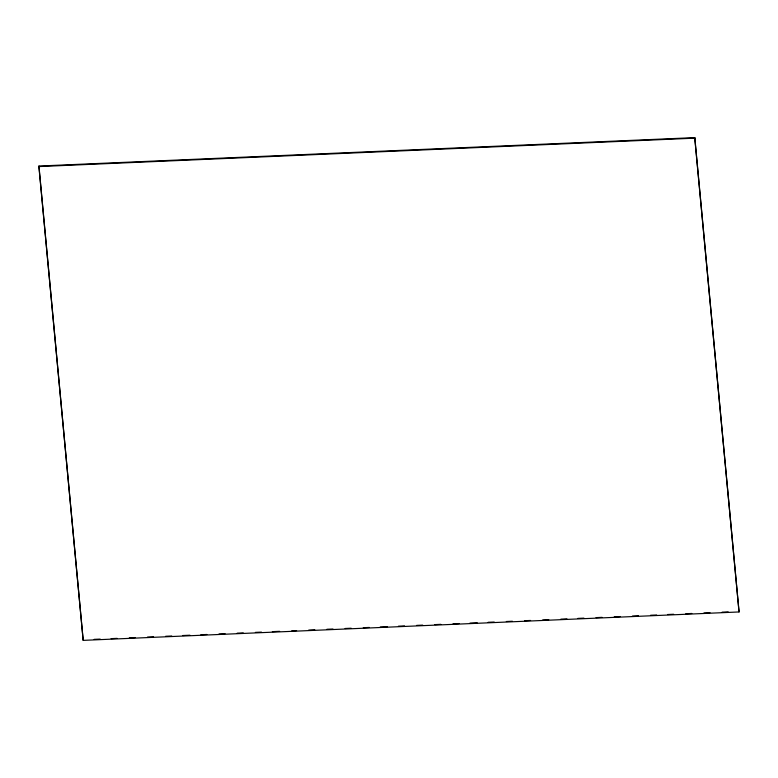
<?xml version="1.0" encoding="UTF-8"?>
<svg xmlns="http://www.w3.org/2000/svg" width="778" height="778" viewBox="0 0 778 778"><rect width="100%" height="100%" fill="white"/><g stroke="black" fill="none" stroke-linecap="round" stroke-linejoin="round"><path stroke-width="1.17" d="M38.9 166.58L38.949 166.045L694.812 137.628L739.051 611.955L83.188 640.372L38.9 166.58L694.764 138.163L694.812 137.628M83.188 640.372L38.949 166.045M94.148 639.36L100.206 639.098M111.118 638.631L117.177 638.368M129.304 637.843L135.362 637.581M147.489 637.056L153.548 636.793M165.665 636.268L171.734 636.005M182.645 635.529L189.92 635.218M200.831 634.741L206.89 634.478M219.017 633.953L225.075 633.691M237.193 633.166L243.261 632.903M255.379 632.378L261.447 632.115M272.358 631.639L279.633 631.328M291.75 630.802L296.603 630.588M308.72 630.063L314.789 629.801M326.906 629.276L332.974 629.013M345.092 628.488L351.16 628.225M363.277 627.7L369.336 627.438M380.248 626.971L387.522 626.65M398.433 626.183L404.502 625.92M416.619 625.395L422.687 625.133M434.805 624.608L440.863 624.345M452.99 623.82L459.049 623.557M469.961 623.081L477.235 622.77M488.146 622.293L494.215 622.03M506.332 621.505L512.391 621.243M524.518 620.718L530.577 620.455M542.704 619.93L548.762 619.667M560.889 619.142L566.948 618.88M577.86 618.403L583.918 618.14M596.045 617.615L602.104 617.353M614.231 616.828L620.29 616.565M632.417 616.04L638.475 615.777M650.603 615.252L656.661 614.99M667.573 614.523L673.631 614.26M685.758 613.735L691.817 613.472M703.944 612.947L710.003 612.685M722.13 612.16L728.189 611.897M694.764 138.163L739.051 611.955"/></g></svg>
